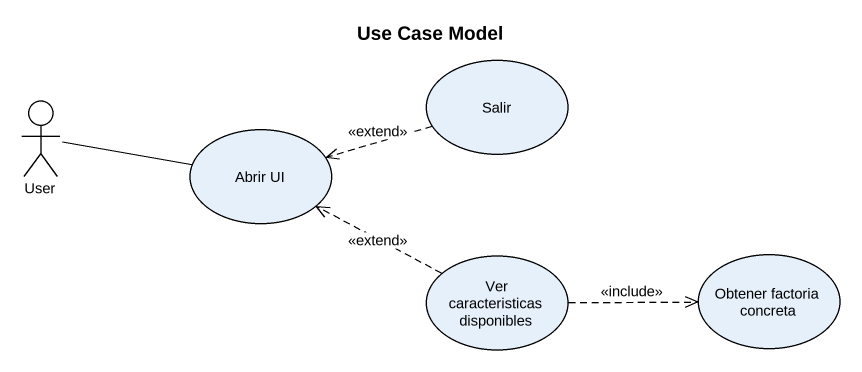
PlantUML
@startuml
title Use Case Model
usecase Salir
actor User
usecase "Abrir UI" as Abrir_UI
usecase "Ver caracteristicas disponibles" as Ver_caracteristicas
usecase "Obtener factoria concreta" as Obtener_factoria_concreta
Salir .left.> Abrir_UI : <<extend>>
User -right- Abrir_UI
Ver_caracteristicas .left.> Abrir_UI : <<extend>>
Ver_caracteristicas .right.> Obtener_factoria_concreta : <<include>>
@enduml
